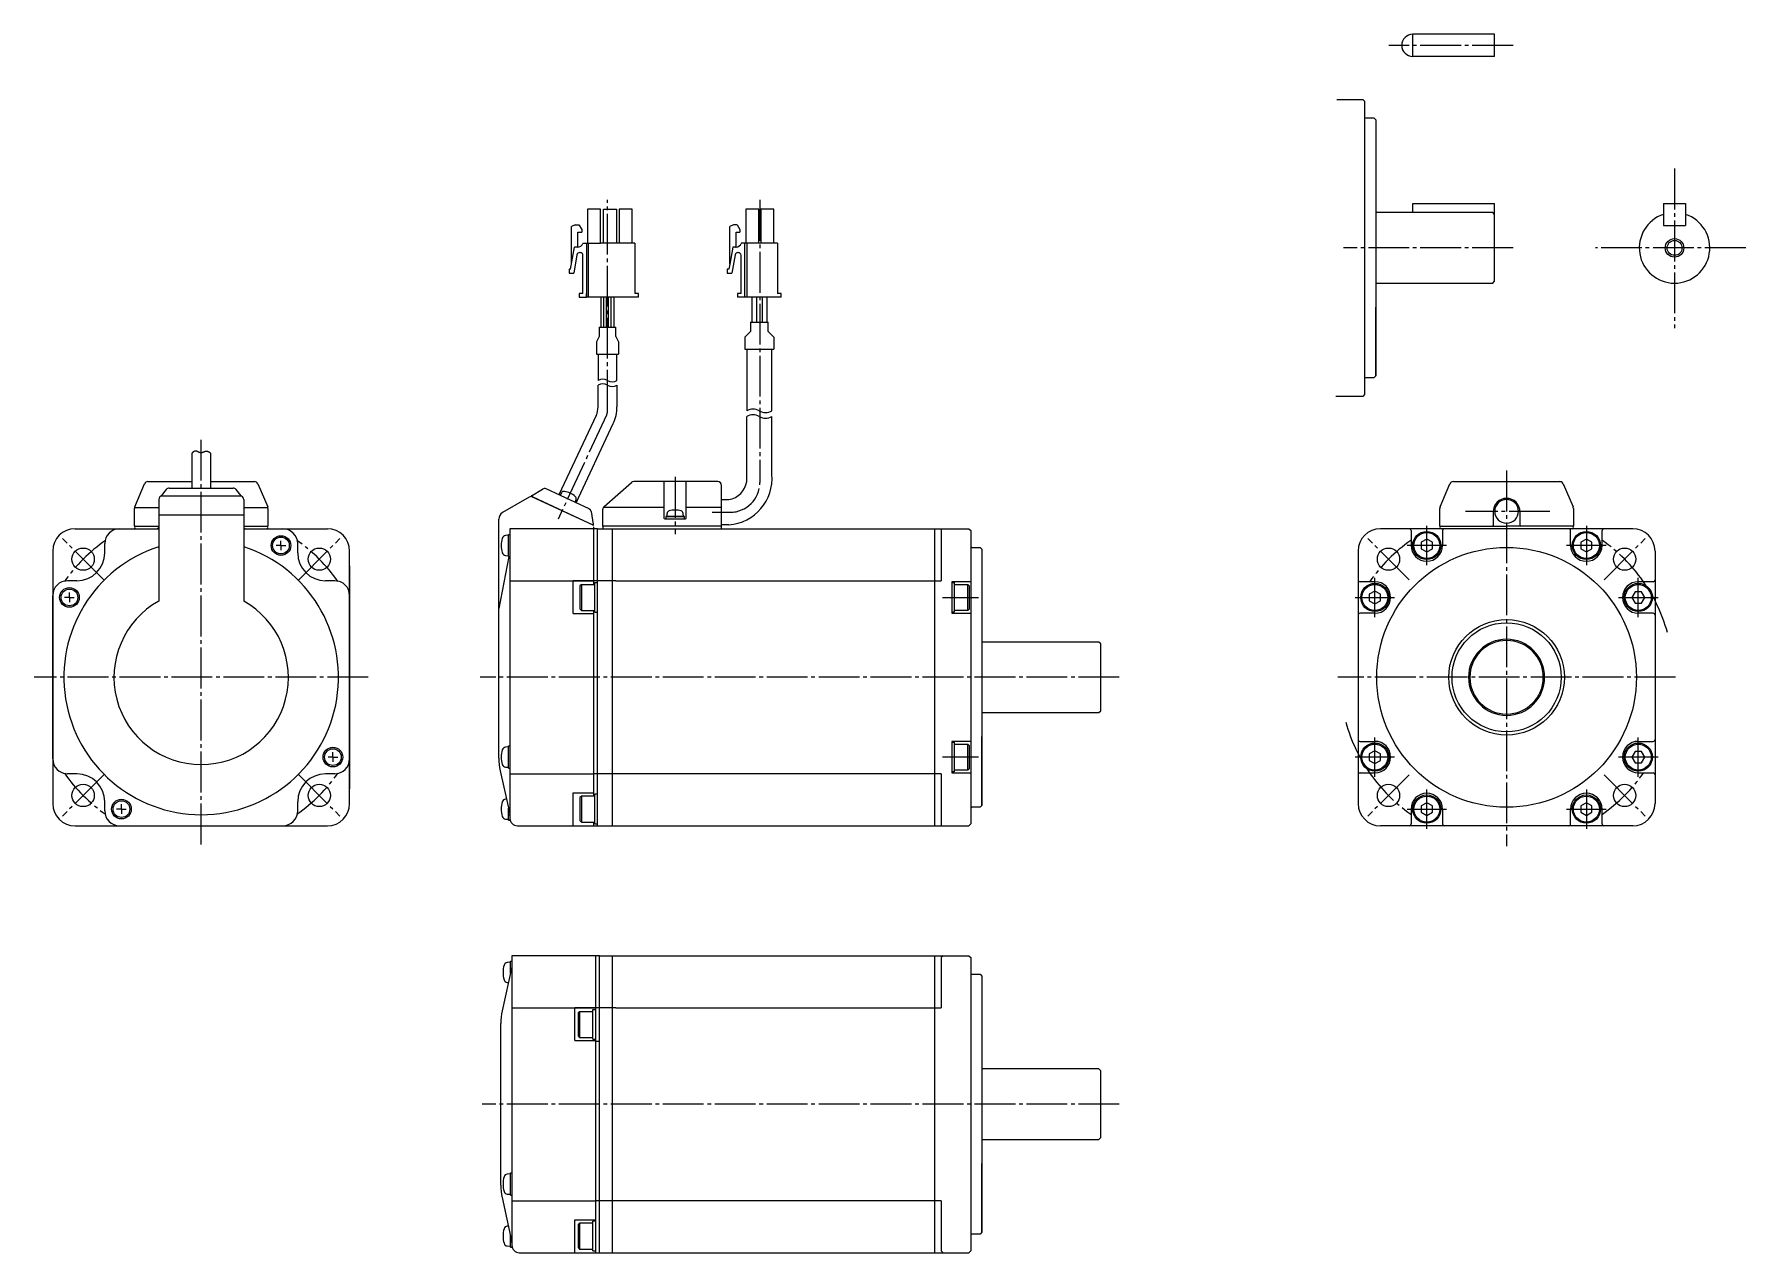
# Model space of a CAD drawing. Extents: x -213 to 248, y -140 to 188.
import ezdxf

# ---------------------------------------------------------------- set-up
doc = ezdxf.new("R2010")
doc.units = 0
doc.linetypes.add('DASH_CENTER', pattern=[14, 11, -1, 1, -1])
doc.layers.get('0').update_dxf_attribs({"linetype": 'CONTINUOUS'})

msp = doc.modelspace()

# ---------------------------------------------------------------- linework, layer by layer
at = {"color": 1, "linetype": 'DASH_CENTER'}
for p, q in [((185.61, 185.21), (152.09, 185.21)), ((229.12, 152.04), (229.12, 109.05)), ((-58.44, 86.84), (-58.44, 143.6)), ((-17.4, 143.6), (-17.4, 67.45)), ((185.61, 130.66), (139.95, 130.66)), ((248.32, 130.66), (207.85, 130.66)), ((-58.72, 85.58), (-71.75, 57.62)), ((-167.94, -30), (-167.94, 79.09)), ((183.86, 70.7), (183.86, -30.5)), ((-40.22, 68.97), (-40.22, 53.57)), ((-30.22, 59.45), (-25.4, 59.45)), ((162.36, 50.5), (162.36, 55.82)), ((195.52, 59.7), (172.75, 59.7)), ((205.36, 55.82), (205.36, 50.5)), ((-194.21, 41.27), (-205.3, 52.37)), ((-141.66, 41.27), (-130.57, 52.37)), ((157.58, 41.27), (146.49, 52.37)), ((210.13, 41.27), (221.22, 52.37)), ((162.36, 50.5), (157.04, 50.5)), ((162.36, 45.18), (162.36, 50.5)), ((167.68, 50.5), (162.36, 50.5)), ((205.36, 50.5), (200.04, 50.5)), ((205.36, 50.5), (205.36, 45.18)), ((210.68, 50.5), (205.36, 50.5)), ((148.36, 36.5), (148.36, 41.82)), ((219.36, 36.5), (219.36, 41.82)), ((31.88, 36.5), (41.52, 36.5)), ((143.04, 36.5), (148.36, 36.5)), ((148.36, 31.18), (148.36, 36.5)), ((148.36, 36.5), (153.68, 36.5)), ((214.04, 36.5), (219.36, 36.5)), ((219.36, 31.18), (219.36, 36.5)), ((219.36, 36.5), (224.68, 36.5)), ((-122.94, 15), (-212.94, 15)), ((79.47, 15), (-92.72, 15)), ((229.36, 15), (138.36, 15)), ((148.36, -6.5), (148.36, -1.18)), ((219.36, -6.5), (219.36, -1.18)), ((41.52, -6.5), (31.88, -6.5)), ((148.36, -6.5), (143.04, -6.5)), ((153.68, -6.5), (148.36, -6.5)), ((148.36, -11.82), (148.36, -6.5)), ((219.36, -6.5), (214.04, -6.5)), ((224.68, -6.5), (219.36, -6.5)), ((219.36, -11.82), (219.36, -6.5)), ((-194.21, -11.27), (-205.3, -22.37)), ((-141.66, -11.27), (-130.57, -22.37)), ((157.58, -11.27), (146.49, -22.37)), ((210.13, -11.27), (221.22, -22.37)), ((162.36, -20.5), (162.36, -15.18)), ((205.36, -15.18), (205.36, -20.5)), ((157.04, -20.5), (162.36, -20.5)), ((162.36, -25.82), (162.36, -20.5)), ((162.36, -20.5), (167.68, -20.5)), ((200.04, -20.5), (205.36, -20.5)), ((205.36, -20.5), (210.68, -20.5)), ((205.36, -20.5), (205.36, -25.82)), ((79.47, -100), (-92.22, -100))]:
    msp.add_line(p, q, dxfattribs=at)
at = {"color": 7, "linetype": 'CONTINUOUS'}
for p, q in [((180.61, 188.21), (158.61, 188.21)), ((158.61, 182.21), (158.61, 188.21)), ((180.61, 182.21), (180.61, 188.21)), ((180.61, 182.21), (158.61, 182.21)), ((138.11, 170.66), (145.11, 170.66)), ((140.41, 170.66), (145.11, 170.66)), ((145.11, 170.66), (145.61, 170.16)), ((145.61, 170.16), (145.61, 130.66)), ((145.91, 165.66), (148.11, 165.66)), ((148.11, 165.66), (148.61, 165.16)), ((148.61, 165.16), (148.61, 130.66)), ((-60.31, 141.1), (-63.81, 141.1)), ((-63.81, 141.1), (-63.81, 131.9)), ((-60.31, 131.9), (-60.31, 141.1)), ((-59.56, 131.9), (-59.56, 141.1)), ((-59.56, 141.1), (-56.06, 141.1)), ((-56.06, 141.1), (-56.06, 131.9)), ((-55.31, 141.1), (-55.31, 131.9)), ((-51.81, 141.1), (-55.31, 141.1)), ((-51.81, 131.9), (-51.81, 141.1)), ((-21.17, 141.1), (-21.17, 131.9)), ((-17.67, 141.1), (-21.17, 141.1)), ((-17.67, 131.9), (-17.67, 141.1)), ((-17.12, 141.1), (-17.12, 131.9)), ((-13.62, 141.1), (-17.12, 141.1)), ((-13.62, 131.9), (-13.62, 141.1)), ((180.11, 140.16), (148.61, 140.16)), ((180.11, 140.16), (148.61, 140.16)), ((158.61, 140.16), (158.61, 142.66)), ((158.61, 142.66), (180.61, 142.66)), ((180.61, 139.66), (180.11, 140.16)), ((180.61, 139.66), (180.11, 140.16)), ((180.61, 121.66), (180.61, 142.66)), ((180.61, 121.66), (180.61, 139.66)), ((226.12, 142.66), (232.12, 142.66)), ((-67.15, 136.9), (-68.15, 136.4)), ((-68.15, 126.27), (-68.15, 136.4)), ((-67.15, 136.9), (-66.15, 136.9)), ((-66.4, 130.9), (-66.4, 134.9)), ((-66.4, 134.9), (-65.4, 134.9)), ((-66.15, 136.9), (-65.4, 135.65)), ((-65.4, 135.65), (-65.4, 134.9)), ((-24.51, 136.9), (-25.51, 136.4)), ((-25.51, 126.27), (-25.51, 136.4)), ((-23.51, 136.9), (-24.51, 136.9)), ((-23.76, 130.9), (-23.76, 134.9)), ((-23.76, 134.9), (-22.76, 134.9)), ((-23.51, 136.9), (-23.51, 136.9)), ((-23.51, 136.9), (-22.76, 135.65)), ((-22.76, 135.65), (-22.76, 134.9)), ((226.12, 136.66), (232.12, 136.66)), ((-68.4, 124.9), (-67.3, 130.9)), ((-66.56, 130.9), (-67.3, 130.9)), ((-65.93, 129.4), (-65.81, 129.4)), ((-65.06, 131.9), (-61.56, 131.9)), ((-64.06, 131.89), (-64.06, 117.4)), ((-63.56, 117.4), (-63.56, 131.89)), ((-61.56, 131.9), (-60.31, 131.9)), ((-59.56, 131.9), (-60.31, 131.9)), ((-56.06, 131.9), (-59.56, 131.9)), ((-51.06, 131.9), (-56.06, 131.9)), ((-51.06, 131.9), (-51.06, 118.4)), ((-24.67, 130.9), (-25.51, 126.27)), ((-23.93, 130.9), (-24.67, 130.9)), ((-23.3, 129.4), (-23.18, 129.4)), ((-21.17, 131.9), (-22.43, 131.9)), ((-12.62, 131.9), (-22.43, 131.9)), ((-21.43, 117.4), (-21.42, 131.89)), ((-20.92, 131.9), (-20.93, 117.4)), ((-12.62, 131.9), (-12.62, 118.4)), ((145.61, 130.66), (145.61, 91.16)), ((148.61, 130.66), (148.61, 96.16)), ((-68.4, 124.9), (-68.81, 124.9)), ((-68.81, 124.9), (-68.81, 123.9)), ((-66.67, 128.78), (-67.56, 123.9)), ((-65.06, 118.4), (-65.06, 128.65)), ((-25.76, 124.9), (-26.18, 124.9)), ((-26.18, 124.9), (-26.18, 123.9)), ((-25.51, 126.27), (-25.76, 124.9)), ((-24.04, 128.78), (-24.93, 123.9)), ((-22.43, 118.4), (-22.43, 128.65)), ((-68.81, 123.9), (-67.56, 123.9)), ((-26.18, 123.9), (-24.93, 123.9)), ((148.61, 121.16), (152.61, 121.16)), ((148.61, 121.16), (152.61, 121.16)), ((152.61, 121.16), (180.11, 121.16)), ((152.61, 121.16), (180.11, 121.16)), ((180.11, 121.16), (180.61, 121.66)), ((180.11, 121.16), (180.61, 121.66)), ((-66.06, 118.4), (-66.06, 117.4)), ((-65.06, 118.4), (-66.06, 118.4)), ((-66.06, 117.4), (-65.36, 117.4)), ((-65.36, 117.4), (-64.06, 117.4)), ((-64.06, 117.4), (-64.06, 118.4)), ((-64.06, 117.4), (-64.06, 117.4)), ((-50.06, 117.4), (-64.06, 117.4)), ((-60.19, 109.32), (-60.19, 117.4)), ((-59.44, 109.32), (-59.44, 117.4)), ((-58.69, 109.32), (-58.69, 117.4)), ((-58.19, 109.32), (-58.19, 117.4)), ((-57.44, 109.32), (-57.44, 117.4)), ((-56.69, 109.32), (-56.69, 117.4)), ((-50.06, 118.4), (-51.06, 118.4)), ((-50.06, 117.4), (-50.06, 118.4)), ((-23.43, 118.4), (-23.43, 117.4)), ((-22.43, 118.4), (-23.43, 118.4)), ((-11.62, 117.4), (-23.43, 117.4)), ((-19.53, 117.4), (-19.53, 110.65)), ((-18.28, 117.4), (-18.28, 110.65)), ((-16.78, 117.4), (-16.78, 110.65)), ((-15.53, 117.4), (-15.53, 110.65)), ((-11.62, 118.4), (-12.62, 118.4)), ((-11.62, 117.4), (-11.62, 118.4)), ((148.61, 96.16), (148.61, 114.74)), ((-60.69, 106.82), (-61.44, 105.32)), ((-60.69, 109.32), (-56.19, 109.32)), ((-60.69, 109.32), (-60.69, 106.82)), ((-56.19, 106.82), (-56.19, 109.32)), ((-56.19, 106.82), (-55.44, 105.32)), ((-19.93, 108.15), (-21.43, 106.65)), ((-21.43, 106.65), (-21.43, 103.4)), ((-19.93, 110.65), (-19.93, 108.15)), ((-19.93, 110.65), (-15.13, 110.65)), ((-15.13, 108.15), (-15.13, 110.65)), ((-15.13, 108.15), (-13.63, 106.65)), ((-13.63, 106.65), (-13.63, 103.4)), ((-61.44, 105.32), (-61.44, 102.07)), ((-61.44, 102.07), (-55.44, 102.07)), ((-60.99, 102.07), (-60.99, 94.96)), ((-55.89, 94.96), (-55.89, 102.07)), ((-55.44, 105.32), (-55.44, 102.07)), ((-21.43, 103.4), (-13.63, 103.4)), ((-20.92, 103.4), (-20.92, 86.78)), ((-14.13, 86.78), (-14.13, 103.4)), ((-60.99, 87.85), (-60.99, 93.68)), ((-55.89, 93.68), (-55.89, 87.85)), ((148.11, 95.66), (145.91, 95.66)), ((148.61, 96.16), (148.11, 95.66)), ((145.11, 90.66), (137.84, 90.66)), ((145.61, 91.16), (145.11, 90.66)), ((-61.5, 85.54), (-71.53, 64.14)), ((-66.91, 61.98), (-56.88, 83.37)), ((-20.92, 67.72), (-20.92, 85.26)), ((-14.13, 69.65), (-14.13, 85.26)), ((-170.49, 75.32), (-170.49, 65.98)), ((-165.39, 75.36), (-165.39, 65.98)), ((-185.86, 60.89), (-183.2, 67.09)), ((-185.86, 60.89), (-183.2, 67.09)), ((-182.28, 67.7), (-170.49, 67.7)), ((-177.34, 65.57), (-178.75, 63.86)), ((-176.54, 65.98), (-159.34, 65.98)), ((-165.39, 67.7), (-153.6, 67.7)), ((-157.13, 63.86), (-158.53, 65.57)), ((-152.68, 67.09), (-150.02, 60.89)), ((-152.68, 67.09), (-150.02, 60.89)), ((-78.96, 63.91), (-75.92, 65.71)), ((-78.96, 63.91), (-75.92, 65.71)), ((-63.42, 60.36), (-74.99, 65.75)), ((-70.86, 64.69), (-71.26, 64.01)), ((-59.38, 61), (-52.01, 67.45)), ((-28.72, 67.7), (-51.35, 67.7)), ((-43.22, 67.7), (-43.22, 57.9)), ((-37.22, 57.9), (-37.22, 67.7)), ((-27.72, 64.2), (-27.72, 66.7)), ((-27.72, 55), (-27.72, 66.7)), ((165.94, 60.89), (168.6, 67.09)), ((169.51, 67.7), (198.86, 67.7)), ((199.12, 67.09), (201.77, 60.89)), ((-185.94, 55.7), (-185.94, 60.49)), ((-185.94, 55.7), (-185.94, 60.49)), ((-185.92, 60.7), (-179.39, 60.7)), ((-185.92, 60.7), (-179.77, 60.7)), ((-179.39, 62.86), (-179.39, 35.52)), ((-178.75, 63.86), (-157.13, 63.86)), ((-178.52, 63.86), (-157.37, 63.86)), ((-178.25, 63.86), (-157.62, 63.86)), ((-156.49, 62.86), (-156.49, 35.52)), ((-156.49, 60.7), (-149.96, 60.7)), ((-156.1, 60.7), (-149.96, 60.7)), ((-149.94, 60.49), (-149.94, 55.7)), ((-149.94, 60.49), (-149.94, 55.7)), ((-79.54, 63.53), (-86.74, 59.35)), ((-78.95, 63.74), (-62.44, 56.04)), ((-78.61, 63.58), (-62.22, 55.94)), ((-67.18, 62.11), (-66.91, 62.85)), ((-59.72, 55.7), (-59.72, 60.25)), ((-43.22, 60.7), (-59.62, 60.7)), ((-27.72, 60.7), (-37.22, 60.7)), ((-27.72, 62.85), (-25.72, 62.85)), ((165.86, 55.7), (165.86, 60.49)), ((201.86, 60.49), (201.86, 55.7)), ((-185.94, 55.7), (-179.39, 55.7)), ((-185.94, 55.7), (-182.44, 55.7)), ((-179.39, 58.77), (-156.49, 58.77)), ((-156.49, 55.7), (-149.94, 55.7)), ((-153.44, 55.7), (-149.94, 55.7)), ((-87.72, -6.79), (-87.72, 57.63)), ((-62.88, 59.62), (-62.3, 56.14)), ((-62.22, 55.94), (-62.22, 55.94)), ((-62.22, 55.5), (-62.22, 40)), ((-59.72, 55.7), (-59.72, 55)), ((-27.72, 55.7), (-59.72, 55.7)), ((-43.02, 57.7), (-37.42, 57.7)), ((-37.72, 58.34), (-42.72, 58.34)), ((-42.72, 58.34), (-42.72, 57.7)), ((-42.41, 59.12), (-42.47, 58.34)), ((-42.47, 58.34), (-41.52, 58.34)), ((-41.52, 58.34), (-38.92, 58.34)), ((-38.92, 58.34), (-37.97, 58.34)), ((-37.97, 58.34), (-38.04, 59.12)), ((-37.72, 57.7), (-37.72, 58.34)), ((-25.73, 56.05), (-27.72, 56.05)), ((165.86, 55.7), (176.29, 55.7)), ((176.29, 55.7), (183.86, 55.7)), ((180.26, 59.6), (180.26, 55.9)), ((201.86, 55.7), (183.86, 55.7)), ((187.46, 59.6), (187.46, 55.9)), ((-201.94, 55), (-179.39, 55)), ((-193.94, 48.5), (-193.94, 51)), ((-193.94, 48.5), (-193.94, 51)), ((-193.94, 48.5), (-193.94, 51)), ((-156.49, 55), (-133.94, 55)), ((-146.44, 50.5), (-146.44, 51.8)), ((-141.94, 48.5), (-141.94, 51)), ((-85.1, 53.25), (-85.95, 53.18)), ((-85.1, 53.5), (-84.72, 53.5)), ((-85.1, 47.5), (-85.1, 53.5)), ((-85.1, 50.5), (-85.1, 53.25)), ((-61.12, 55), (-84.72, 55)), ((-84.72, 55), (-84.72, -22.23)), ((-84.72, 53.5), (-84.72, 47.5)), ((-61.12, 55), (-61.22, 54.9)), ((-61.22, 54.9), (-61.22, 15)), ((-61.12, 55), (38.98, 55)), ((-57.22, 55), (-57.22, 15)), ((29.68, 55), (31.98, 55)), ((29.68, 55), (29.68, 15)), ((31.48, 55), (31.48, 41)), ((31.98, 55), (38.98, 55)), ((38.98, 55), (39.48, 54.5)), ((39.48, 54.5), (39.48, 15)), ((217.86, 55), (149.86, 55)), ((158.11, 54.5), (158.11, 50.5)), ((162.36, 52.23), (160.86, 51.37)), ((160.86, 51.37), (160.86, 49.63)), ((163.86, 51.37), (162.36, 52.23)), ((163.86, 49.63), (163.86, 51.37)), ((201.86, 55), (165.86, 55)), ((166.61, 54.5), (166.61, 50.5)), ((201.11, 50.5), (201.11, 54.5)), ((205.36, 52.23), (203.86, 51.37)), ((203.86, 51.37), (203.86, 49.63)), ((206.86, 51.37), (205.36, 52.23)), ((206.86, 49.63), (206.86, 51.37)), ((209.61, 50.5), (209.61, 54.5)), ((-207.94, 49), (-207.94, -19)), ((-146.44, 50.5), (-147.74, 50.5)), ((-146.44, 50.5), (-146.44, 49.2)), ((-146.44, 50.5), (-145.14, 50.5)), ((-127.94, -19), (-127.94, 49)), ((-85.02, 47.5), (-87.72, 33.49)), ((-85.95, 47.82), (-85.1, 47.75)), ((-85.1, 47.75), (-85.1, 50.5)), ((-85.1, 47.5), (-84.72, 47.5)), ((39.78, 50), (41.98, 50)), ((41.98, 50), (42.48, 49.5)), ((42.48, 49.5), (42.48, 15)), ((143.86, 49), (143.86, -19)), ((160.86, 49.63), (162.36, 48.77)), ((162.36, 48.77), (163.86, 49.63)), ((203.86, 49.63), (205.36, 48.77)), ((205.36, 48.77), (206.86, 49.63)), ((223.86, 49), (223.86, -19)), ((-127.94, 45), (-127.94, -15)), ((-207.94, -7), (-207.94, 37)), ((-207.94, -7), (-207.94, 37)), ((-207.94, -7), (-207.94, 37)), ((-207.94, -7), (-207.94, 37)), ((-207.94, -7), (-207.94, 37)), ((-201.44, 41), (-203.94, 41)), ((-201.44, 41), (-203.94, 41)), ((-201.44, 41), (-203.94, 41)), ((-203.44, 36.5), (-203.44, 37.8)), ((-131.94, 41), (-134.44, 41)), ((-131.94, 41), (-134.44, 41)), ((-127.94, 37), (-127.94, -7)), ((-127.94, 37), (-127.94, -7)), ((-127.94, 37), (-127.94, -7)), ((-127.94, 37), (-127.94, -7)), ((-127.94, 37), (-127.94, -7)), ((-84.72, 41), (-62.22, 41)), ((-67.72, 32.16), (-67.72, 41)), ((-56.22, 41), (-67.72, 41)), ((-65.46, 40), (-65.86, 39.6)), ((-65.86, 39.6), (-65.86, 33.4)), ((-65.46, 40), (-61.86, 40)), ((-65.46, 40), (-65.46, 33.59)), ((-65.46, 39.24), (-65.46, 33)), ((-61.86, 40.5), (-61.22, 40.5)), ((-61.86, 33.59), (-61.86, 40.5)), ((-61.86, 32.5), (-61.86, 39.24)), ((-56.22, 41), (31.48, 41)), ((39.48, 40.75), (34.38, 40.75)), ((34.38, 40.75), (34.38, 32.25)), ((34.38, 40.5), (35.02, 40.5)), ((35.02, 40.5), (35.02, 32.5)), ((35.02, 40), (38.67, 40)), ((39.02, 39.65), (38.67, 40)), ((38.67, 33), (38.67, 40)), ((39.02, 39.65), (39.02, 33.35)), ((148.36, 40.75), (144.36, 40.75)), ((148.36, 38.23), (146.86, 37.37)), ((146.86, 37.37), (146.86, 35.63)), ((149.86, 37.37), (148.36, 38.23)), ((149.86, 35.63), (149.86, 37.37)), ((218.49, 38), (217.62, 36.5)), ((220.22, 38), (218.49, 38)), ((223.36, 40.75), (219.36, 40.75)), ((221.09, 36.5), (220.22, 38)), ((-203.44, 36.5), (-204.74, 36.5)), ((-203.44, 36.5), (-202.14, 36.5)), ((-203.44, 36.5), (-203.44, 35.2)), ((-65.86, 33.4), (-65.46, 33)), ((-65.46, 33), (-61.86, 33)), ((-62.22, 33), (-62.22, -17)), ((-61.86, 32.5), (-61.22, 32.5)), ((35.02, 32.5), (34.38, 32.5)), ((38.67, 33), (35.02, 33)), ((38.67, 33), (39.02, 33.35)), ((146.86, 35.63), (148.36, 34.77)), ((148.36, 34.77), (149.86, 35.63)), ((217.62, 36.5), (218.49, 35)), ((218.49, 35), (220.22, 35)), ((220.22, 35), (221.09, 36.5)), ((-67.72, 32.16), (-62.22, 32.16)), ((34.38, 32.25), (39.48, 32.25)), ((148.36, 32.25), (144.36, 32.25)), ((223.36, 32.25), (219.36, 32.25)), ((73.97, 24.5), (42.47, 24.5)), ((73.97, 24.5), (42.47, 24.5)), ((74.47, 24), (73.97, 24.5)), ((74.47, 24), (73.97, 24.5)), ((74.47, 6), (74.47, 24)), ((74.47, 6), (74.47, 24)), ((-61.22, 15), (-61.22, -25)), ((-57.22, 15), (-57.22, -25)), ((29.68, 15), (29.68, -25)), ((39.48, 15), (39.48, -24.5)), ((42.48, 15), (42.48, -19.5)), ((42.47, 5.5), (46.47, 5.5)), ((42.47, 5.5), (46.47, 5.5)), ((46.47, 5.5), (73.97, 5.5)), ((46.47, 5.5), (73.97, 5.5)), ((73.97, 5.5), (74.47, 6)), ((73.97, 5.5), (74.47, 6)), ((-85.1, -3.75), (-85.95, -3.82)), ((-85.1, -3.5), (-84.72, -3.5)), ((-85.1, -9.5), (-85.1, -3.5)), ((-85.1, -6.5), (-85.1, -3.75)), ((-84.72, -3.5), (-84.72, -9.5)), ((39.48, -2.25), (34.38, -2.25)), ((34.38, -2.25), (34.38, -10.75)), ((34.38, -2.5), (35.02, -2.5)), ((35.02, -2.5), (35.02, -10.5)), ((35.02, -3), (38.67, -3)), ((38.67, -10), (38.67, -3)), ((39.02, -3.35), (38.67, -3)), ((39.02, -3.35), (39.02, -9.65)), ((42.47, -19.5), (42.47, -0.92)), ((144.36, -2.25), (148.36, -2.25)), ((219.36, -2.25), (223.36, -2.25)), ((-132.44, -6.5), (-133.74, -6.5)), ((-132.44, -6.5), (-132.44, -5.2)), ((-132.44, -6.5), (-131.14, -6.5)), ((-132.44, -6.5), (-132.44, -7.8)), ((-85.95, -9.18), (-85.1, -9.25)), ((-85.1, -9.25), (-85.1, -6.5)), ((148.36, -4.77), (146.86, -5.63)), ((146.86, -5.63), (146.86, -7.37)), ((146.86, -7.37), (148.36, -8.23)), ((149.86, -5.63), (148.36, -4.77)), ((148.36, -8.23), (149.86, -7.37)), ((149.86, -7.37), (149.86, -5.63)), ((218.49, -5), (217.62, -6.5)), ((217.62, -6.5), (218.49, -8)), ((220.22, -5), (218.49, -5)), ((218.49, -8), (220.22, -8)), ((221.09, -6.5), (220.22, -5)), ((220.22, -8), (221.09, -6.5)), ((-201.44, -11), (-203.94, -11)), ((-201.44, -11), (-203.94, -11)), ((-131.94, -11), (-134.44, -11)), ((-131.94, -11), (-134.44, -11)), ((-131.94, -11), (-134.44, -11)), ((-87.34, -10.16), (-84.78, -21.78)), ((-85.1, -9.5), (-84.72, -9.5)), ((-84.72, -11), (-62.22, -11)), ((31.48, -11), (-62.22, -11)), ((31.48, -11), (31.48, -25)), ((35.02, -10.5), (34.38, -10.5)), ((34.38, -10.75), (39.48, -10.75)), ((38.67, -10), (35.02, -10)), ((38.67, -10), (39.02, -9.65)), ((144.36, -10.75), (148.36, -10.75)), ((219.36, -10.75), (223.36, -10.75)), ((-85.66, -17.8), (-85.95, -17.82)), ((-84.72, -17.5), (-84.72, -23.5)), ((-67.72, -16.16), (-62.22, -16.16)), ((-67.72, -25), (-67.72, -16.16)), ((-65.46, -17), (-65.86, -17.4)), ((-65.46, -17), (-65.86, -17.4)), ((-65.86, -17.4), (-65.86, -23.24)), ((-65.86, -17.76), (-65.86, -23.6)), ((-61.86, -17), (-65.46, -17)), ((-65.46, -17), (-65.46, -23.24)), ((-65.46, -17.76), (-65.46, -24)), ((-61.86, -23.24), (-61.86, -16.5)), ((-61.22, -16.5), (-61.86, -16.5)), ((-61.86, -24.5), (-61.86, -17.76)), ((-193.94, -21), (-193.94, -18.5)), ((-193.94, -21), (-193.94, -18.5)), ((-193.94, -21), (-193.94, -18.5)), ((-189.44, -20.5), (-190.74, -20.5)), ((-189.44, -20.5), (-189.44, -19.2)), ((-189.44, -20.5), (-189.44, -21.8)), ((-189.44, -20.5), (-188.14, -20.5)), ((-141.94, -21), (-141.94, -18.5)), ((-141.94, -21), (-141.94, -18.5)), ((-85.1, -23.5), (-85.1, -20.29)), ((-84.72, -22.23), (-84.72, -23)), ((41.98, -20), (39.78, -20)), ((42.48, -19.5), (41.98, -20)), ((158.11, -20.5), (158.11, -24.5)), ((162.36, -18.77), (160.86, -19.63)), ((160.86, -19.63), (160.86, -21.37)), ((160.86, -21.37), (162.36, -22.23)), ((163.86, -19.63), (162.36, -18.77)), ((162.36, -22.23), (163.86, -21.37)), ((163.86, -21.37), (163.86, -19.63)), ((166.61, -20.5), (166.61, -24.5)), ((201.11, -24.5), (201.11, -20.5)), ((205.36, -18.77), (203.86, -19.63)), ((203.86, -19.63), (203.86, -21.37)), ((203.86, -21.37), (205.36, -22.23)), ((206.86, -19.63), (205.36, -18.77)), ((205.36, -22.23), (206.86, -21.37)), ((206.86, -21.37), (206.86, -19.63)), ((209.61, -24.5), (209.61, -20.5)), ((-201.94, -25), (-133.94, -25)), ((-85.95, -23.18), (-85.1, -23.25)), ((-85.1, -23.5), (-84.72, -23.5)), ((-82.72, -25), (38.98, -25)), ((-65.86, -23.6), (-65.46, -24)), ((-65.46, -24), (-61.86, -24)), ((-62.22, -24), (-62.22, -25)), ((-61.86, -24.5), (-61.22, -24.5)), ((39.48, -24.5), (38.98, -25)), ((217.86, -25), (149.86, -25)), ((-84.22, -62.99), (-86.84, -74.84)), ((-84.6, -61.75), (-85.45, -61.82)), ((-84.6, -64.71), (-84.6, -61.5)), ((-84.6, -61.5), (-84.22, -61.5)), ((-84.6, -64.5), (-84.6, -61.75)), ((-60.62, -60), (-84.22, -60)), ((-84.22, -60.03), (-84.22, -137.23)), ((-84.22, -61.5), (-84.22, -67.5)), ((-61.72, -60), (-61.72, -140)), ((-60.62, -60), (-60.72, -60.1)), ((-60.72, -60.1), (-60.72, -100)), ((-60.62, -60), (38.98, -60)), ((-57.22, -60), (-57.22, -100)), ((29.68, -60), (31.98, -60)), ((29.68, -60), (29.68, -100)), ((29.68, -60), (29.68, -62.65)), ((31.98, -60), (31.48, -60.5)), ((31.48, -60.5), (31.48, -74)), ((31.98, -60), (38.98, -60)), ((38.98, -60), (39.48, -60.5)), ((39.48, -60.5), (39.48, -100)), ((-85.45, -67.18), (-85.16, -67.2)), ((39.78, -65), (41.98, -65)), ((41.98, -65), (42.48, -65.5)), ((42.48, -65.5), (42.48, -100)), ((-87.22, -100), (-87.22, -78.21)), ((-84.22, -74), (-61.72, -74)), ((-67.22, -82.84), (-67.22, -74)), ((-56.22, -74), (-67.22, -74)), ((-65.96, -75), (-66.36, -75.4)), ((-66.36, -75.4), (-66.36, -81.6)), ((-65.96, -75), (-62.36, -75)), ((-65.96, -75), (-65.96, -81.41)), ((-65.96, -75.76), (-65.96, -82)), ((-62.36, -74.5), (-61.72, -74.5)), ((-62.36, -81.41), (-62.36, -74.5)), ((-62.36, -82.5), (-62.36, -75.76)), ((-61.72, -74), (-61.72, -81.41)), ((-56.22, -74), (31.48, -74)), ((-67.22, -82.84), (-61.72, -82.84)), ((-66.36, -81.6), (-65.96, -82)), ((-65.96, -82), (-62.36, -82)), ((-62.36, -82.5), (-61.72, -82.5)), ((-61.72, -83), (-60.72, -83)), ((73.97, -90.5), (42.47, -90.5)), ((73.97, -90.5), (42.47, -90.5)), ((74.47, -91), (73.97, -90.5)), ((74.47, -91), (73.97, -90.5)), ((74.47, -109), (74.47, -91)), ((74.47, -109), (74.47, -91)), ((-87.22, -121.79), (-87.22, -100)), ((-60.72, -100), (-60.72, -140)), ((-57.22, -100), (-57.22, -140)), ((29.68, -100), (29.68, -140)), ((39.48, -100), (39.48, -139.5)), ((42.48, -100), (42.48, -134.5)), ((42.47, -109.5), (46.47, -109.5)), ((42.47, -109.5), (46.47, -109.5)), ((46.47, -109.5), (73.97, -109.5)), ((46.47, -109.5), (73.97, -109.5)), ((73.97, -109.5), (74.47, -109)), ((73.97, -109.5), (74.47, -109)), ((-84.6, -118.75), (-85.45, -118.82)), ((-84.6, -118.5), (-84.22, -118.5)), ((-84.6, -124.5), (-84.6, -118.5)), ((-84.6, -121.5), (-84.6, -118.75)), ((-84.22, -118.5), (-84.22, -124.5)), ((42.47, -134.5), (42.47, -115.92)), ((-85.45, -124.18), (-84.6, -124.25)), ((-84.6, -124.25), (-84.6, -121.5)), ((-84.6, -124.5), (-84.22, -124.5)), ((-86.84, -125.16), (-84.28, -136.78)), ((-84.22, -126), (-61.72, -126)), ((31.48, -126), (-61.72, -126)), ((31.48, -126), (31.48, -139.5)), ((-85.16, -132.8), (-85.45, -132.82)), ((-84.22, -132.5), (-84.22, -138.5)), ((-67.22, -131.16), (-61.72, -131.16)), ((-67.22, -140), (-67.22, -131.16)), ((-65.96, -132), (-66.36, -132.4)), ((-65.96, -132), (-66.36, -132.4)), ((-66.36, -132.4), (-66.36, -138.24)), ((-66.36, -132.76), (-66.36, -138.6)), ((-62.36, -132), (-65.96, -132)), ((-65.96, -132), (-65.96, -138.24)), ((-65.96, -132.76), (-65.96, -139)), ((-62.36, -138.24), (-62.36, -131.5)), ((-61.72, -131.5), (-62.36, -131.5)), ((-62.36, -139.5), (-62.36, -132.76)), ((-85.45, -138.18), (-84.6, -138.25)), ((-84.6, -138.5), (-84.6, -135.29)), ((-84.22, -137.23), (-84.22, -138)), ((41.98, -135), (39.78, -135)), ((42.48, -134.5), (41.98, -135)), ((-84.6, -138.5), (-84.22, -138.5)), ((-82.22, -140), (38.98, -140)), ((-66.36, -138.6), (-65.96, -139)), ((-65.96, -139), (-62.36, -139)), ((-62.36, -139.5), (-61.72, -139.5)), ((31.48, -139.5), (31.98, -140)), ((39.48, -139.5), (38.98, -140))]:
    msp.add_line(p, q, dxfattribs=at)
for p, q in [((226.12, 142.66), (226.12, 136.66)), ((232.12, 142.66), (232.12, 136.66))]:
    msp.add_line(p, q)
at = {"color": 2}
msp.add_polyline3d([(-165.39, 75.36, 0), (-165.41, 75.38, 0), (-165.43, 75.39, 0), (-165.46, 75.4, 0), (-165.48, 75.42, 0), (-165.5, 75.43, 0), (-165.52, 75.45, 0), (-165.55, 75.46, 0), (-165.57, 75.47, 0), (-165.59, 75.49, 0), (-165.62, 75.5, 0), (-165.64, 75.52, 0), (-165.66, 75.53, 0), (-165.68, 75.54, 0), (-165.71, 75.56, 0), (-165.73, 75.57, 0), (-165.75, 75.58, 0), (-165.78, 75.6, 0), (-165.8, 75.61, 0), (-165.82, 75.62, 0), (-165.84, 75.63, 0), (-165.87, 75.65, 0), (-165.89, 75.66, 0), (-165.91, 75.67, 0), (-165.93, 75.68, 0), (-165.96, 75.69, 0), (-165.98, 75.7, 0), (-166, 75.71, 0), (-166.03, 75.72, 0), (-166.05, 75.73, 0), (-166.07, 75.74, 0), (-166.09, 75.75, 0), (-166.12, 75.76, 0), (-166.14, 75.77, 0), (-166.16, 75.78, 0), (-166.19, 75.78, 0), (-166.21, 75.79, 0), (-166.23, 75.8, 0), (-166.26, 75.8, 0), (-166.28, 75.81, 0), (-166.3, 75.82, 0), (-166.32, 75.82, 0), (-166.35, 75.83, 0), (-166.37, 75.83, 0), (-166.39, 75.83, 0), (-166.42, 75.84, 0), (-166.44, 75.84, 0), (-166.46, 75.84, 0), (-166.49, 75.85, 0), (-166.51, 75.85, 0), (-166.53, 75.85, 0), (-166.56, 75.85, 0), (-166.58, 75.85, 0), (-166.6, 75.85, 0), (-166.63, 75.84, 0), (-166.65, 75.84, 0), (-166.67, 75.84, 0), (-166.7, 75.84, 0), (-166.72, 75.83, 0), (-166.74, 75.83, 0), (-166.77, 75.82, 0), (-166.79, 75.82, 0), (-166.81, 75.81, 0), (-166.84, 75.81, 0), (-166.86, 75.8, 0), (-166.88, 75.79, 0), (-166.91, 75.79, 0), (-166.93, 75.78, 0), (-166.96, 75.77, 0), (-166.98, 75.76, 0), (-167, 75.76, 0), (-167.03, 75.75, 0), (-167.05, 75.74, 0), (-167.07, 75.73, 0), (-167.1, 75.72, 0), (-167.12, 75.71, 0), (-167.15, 75.7, 0), (-167.17, 75.69, 0), (-167.19, 75.68, 0), (-167.22, 75.67, 0), (-167.24, 75.66, 0), (-167.26, 75.65, 0), (-167.29, 75.64, 0), (-167.31, 75.63, 0), (-167.34, 75.62, 0), (-167.36, 75.61, 0), (-167.38, 75.61, 0), (-167.41, 75.6, 0), (-167.43, 75.59, 0), (-167.46, 75.58, 0), (-167.48, 75.57, 0), (-167.5, 75.56, 0), (-167.53, 75.55, 0), (-167.55, 75.54, 0), (-167.57, 75.53, 0), (-167.6, 75.53, 0), (-167.62, 75.52, 0), (-167.65, 75.51, 0), (-167.67, 75.5, 0), (-167.69, 75.5, 0), (-167.72, 75.49, 0), (-167.74, 75.49, 0), (-167.77, 75.48, 0), (-167.79, 75.48, 0), (-167.81, 75.47, 0), (-167.84, 75.47, 0), (-167.86, 75.46, 0), (-167.89, 75.46, 0), (-167.91, 75.46, 0), (-167.94, 75.46, 0), (-167.96, 75.45, 0), (-167.98, 75.45, 0), (-168.01, 75.45, 0), (-168.03, 75.45, 0), (-168.06, 75.46, 0), (-168.08, 75.46, 0), (-168.1, 75.46, 0), (-168.13, 75.46, 0), (-168.15, 75.47, 0), (-168.18, 75.47, 0), (-168.2, 75.48, 0), (-168.22, 75.48, 0), (-168.25, 75.49, 0), (-168.27, 75.49, 0), (-168.3, 75.5, 0), (-168.32, 75.51, 0), (-168.34, 75.52, 0), (-168.37, 75.53, 0), (-168.39, 75.53, 0), (-168.42, 75.54, 0), (-168.44, 75.55, 0), (-168.47, 75.56, 0), (-168.49, 75.57, 0), (-168.51, 75.58, 0), (-168.54, 75.59, 0), (-168.56, 75.6, 0), (-168.59, 75.61, 0), (-168.61, 75.62, 0), (-168.63, 75.64, 0), (-168.66, 75.65, 0), (-168.68, 75.66, 0), (-168.71, 75.67, 0), (-168.73, 75.68, 0), (-168.75, 75.69, 0), (-168.78, 75.7, 0), (-168.8, 75.72, 0), (-168.82, 75.73, 0), (-168.85, 75.74, 0), (-168.87, 75.75, 0), (-168.89, 75.76, 0), (-168.92, 75.77, 0), (-168.94, 75.78, 0), (-168.97, 75.79, 0), (-168.99, 75.81, 0), (-169.01, 75.82, 0), (-169.03, 75.83, 0), (-169.06, 75.84, 0), (-169.08, 75.84, 0), (-169.1, 75.85, 0), (-169.13, 75.86, 0), (-169.15, 75.87, 0), (-169.17, 75.88, 0), (-169.2, 75.89, 0), (-169.22, 75.89, 0), (-169.24, 75.9, 0), (-169.26, 75.91, 0), (-169.29, 75.91, 0), (-169.31, 75.92, 0), (-169.33, 75.92, 0), (-169.35, 75.93, 0), (-169.38, 75.93, 0), (-169.4, 75.93, 0), (-169.42, 75.94, 0), (-169.44, 75.94, 0), (-169.47, 75.94, 0), (-169.49, 75.94, 0), (-169.51, 75.94, 0), (-169.53, 75.94, 0), (-169.55, 75.93, 0), (-169.58, 75.93, 0), (-169.6, 75.93, 0), (-169.62, 75.92, 0), (-169.64, 75.92, 0), (-169.66, 75.91, 0), (-169.68, 75.91, 0), (-169.71, 75.9, 0), (-169.73, 75.89, 0), (-169.75, 75.88, 0), (-169.77, 75.87, 0), (-169.79, 75.86, 0), (-169.81, 75.85, 0), (-169.83, 75.84, 0), (-169.85, 75.83, 0), (-169.87, 75.82, 0), (-169.9, 75.81, 0), (-169.92, 75.8, 0), (-169.94, 75.78, 0), (-169.96, 75.77, 0), (-169.98, 75.76, 0), (-170, 75.74, 0), (-170.02, 75.73, 0), (-170.04, 75.71, 0), (-170.06, 75.7, 0), (-170.08, 75.68, 0), (-170.1, 75.66, 0), (-170.12, 75.65, 0), (-170.14, 75.63, 0), (-170.16, 75.61, 0), (-170.18, 75.6, 0), (-170.2, 75.58, 0), (-170.22, 75.56, 0), (-170.25, 75.54, 0), (-170.26, 75.53, 0), (-170.28, 75.51, 0), (-170.31, 75.49, 0), (-170.33, 75.47, 0), (-170.35, 75.45, 0), (-170.37, 75.43, 0), (-170.39, 75.41, 0), (-170.41, 75.39, 0), (-170.43, 75.37, 0), (-170.45, 75.36, 0), (-170.47, 75.34, 0), (-170.49, 75.32, 0)], dxfattribs=at)
at = {"color": 2, "linetype": 'CONTINUOUS'}
msp.add_circle((229.12, 130.66), 2.5, dxfattribs=at)
at = {"color": 7, "linetype": 'CONTINUOUS'}
for centre, radius in [((229.12, 130.66), 2), ((-146.44, 50.5), 2.65), ((-146.44, 50.5), 2.25), ((162.36, 50.5), 3.8), ((162.36, 50.5), 3.5), ((205.36, 50.5), 3.8), ((205.36, 50.5), 3.5), ((-199.76, 46.82), 3), ((-136.12, 46.82), 3), ((183.86, 15), 35), ((152.04, 46.82), 3), ((215.68, 46.82), 3), ((-203.44, 36.5), 2.65), ((-203.44, 36.5), 2.25), ((148.36, 36.5), 3.8), ((148.36, 36.5), 3.5), ((219.36, 36.5), 3.8), ((219.36, 36.5), 3.5), ((183.86, 15), 15.57), ((183.86, 15), 15.57), ((183.86, 15), 14.7), ((183.86, 15), 14.7), ((-132.44, -6.5), 2.65), ((-132.44, -6.5), 2.25), ((148.36, -6.5), 3.8), ((148.36, -6.5), 3.5), ((219.36, -6.5), 3.8), ((219.36, -6.5), 3.5), ((-199.76, -16.82), 3), ((-136.12, -16.82), 3), ((152.04, -16.82), 3), ((215.68, -16.82), 3), ((-189.44, -20.5), 2.65), ((-189.44, -20.5), 2.25), ((162.36, -20.5), 3.8), ((162.36, -20.5), 3.5), ((205.36, -20.5), 3.8), ((205.36, -20.5), 3.5)]:
    msp.add_circle(centre, radius, dxfattribs=at)
for centre, radius, start, end in [((158.61, 185.21), 3, 90, 270), ((229.12, 130.66), 9.5, 108.4085, 71.5915)]:
    msp.add_arc(centre, radius, start, end)
for centre, radius, start, end in [((145.91, 165.96), 0.3, 180, 270), ((-65.93, 128.65), 0.75, 90, 169.6952), ((-66.51, 132.44), 1.55, 268.1333, 339.2468), ((-65.81, 128.65), 0.75, 0, 90), ((-23.3, 128.65), 0.75, 90, 169.6952), ((-23.87, 132.44), 1.55, 268.1333, 274.2521), ((-23.87, 132.44), 1.55, 274.2521, 339.2468), ((-23.18, 128.65), 0.75, 0, 90), ((145.91, 95.36), 0.3, 90, 180), ((-66.43, 87.85), 5.45, 334.8988, 0.0043), ((-66.44, 87.85), 10.55, 334.8909, 359.9977), ((-26.73, 68.65), 12.64, 274.5378, 4.5378), ((-182.28, 66.7), 1, 90, 156.8014), ((-182.28, 66.7), 1, 90, 156.8014), ((-176.54, 64.98), 1, 90, 143.6633), ((-159.34, 64.98), 1, 36.3367, 90), ((-153.6, 66.7), 1, 23.1986, 90), ((-153.6, 66.7), 1, 23.1986, 90), ((-75.42, 64.85), 1, 65, 120.561), ((-70.17, 64.29), 0.8, 80.4427, 150), ((-71.03, 59.16), 6, 49.5573, 80.4427), ((-51.35, 66.7), 1, 90, 131.1859), ((-28.72, 66.7), 1, 360, 90), ((-26.72, 68.64), 5.87, 279.8063, 351.0556), ((169.51, 66.7), 1, 90, 156.8014), ((198.2, 66.7), 1, 23.1986, 90), ((-184.94, 60.49), 1, 156.8014, 180), ((-184.94, 60.49), 1, 156.8014, 180), ((-178.39, 62.86), 1, 90, 180), ((-157.49, 62.86), 1, 0, 90), ((-150.94, 60.49), 1, 0, 23.1986), ((-150.94, 60.49), 1, 0, 23.1986), ((-79.03, 62.67), 1, 65, 120.5004), ((-78.91, 63.83), 0.1, 120.561, 245), ((-67.66, 63.12), 0.8, 340, 49.5573), ((-63.86, 59.46), 1, 9.439, 65), ((-58.72, 60.25), 1, 131.1859, 180), ((-40.22, 54.04), 6, 90, 105.4427), ((-40.22, 54.04), 6, 74.5573, 90), ((166.86, 60.49), 1, 156.8014, 180), ((183.86, 59.6), 3.6, 360, 180), ((183.86, 59.7), 3.2, 270.6474, 270), ((200.86, 60.49), 1, 0, 23.1986), ((-185.59, 55.35), 0.35, 90, 270), ((-185.59, 55.35), 0.35, 90, 270), ((-179.89, 55.5), 0.5, 270, 0), ((-155.99, 55.5), 0.5, 180, 270), ((-150.29, 55.35), 0.35, 270, 90), ((-150.29, 55.35), 0.35, 270, 90), ((-85.72, 57.63), 2, 120.5004, 180), ((-62.4, 56.13), 0.1, 245, 9.439), ((-43.02, 57.9), 0.2, 180, 270), ((-41.61, 59.05), 0.8, 105.4427, 175), ((-38.84, 59.05), 0.8, 5, 74.5573), ((-37.42, 57.9), 0.2, 270, 0), ((166.21, 55.35), 0.35, 90, 270), ((180.06, 55.9), 0.2, 270, 0), ((187.66, 55.9), 0.2, 180, 270), ((201.51, 55.35), 0.35, 270, 90), ((-201.94, 49), 6, 90, 180), ((-189.94, 51), 4, 90, 180), ((-189.94, 51), 4, 90, 180), ((-189.94, 51), 4, 90, 180), ((-145.94, 51), 4, 0, 90), ((-133.94, 49), 6, 0, 90), ((-80.1, 50.5), 7, 163.743, 180), ((-85.86, 52.18), 1, 95, 163.743), ((149.86, 49), 6, 90, 180), ((157.61, 54.5), 0.5, 0, 90), ((167.11, 54.5), 0.5, 90, 180), ((200.61, 54.5), 0.5, 0, 90), ((210.11, 54.5), 0.5, 90, 180), ((217.86, 49), 6, 0, 90), ((-167.94, 15), 37, 108.0267, 71.9733), ((-201.44, 48.5), 7.5, 270, 0), ((-201.44, 48.5), 7.5, 270, 0), ((-201.44, 48.5), 7.5, 270, 0), ((-134.44, 48.5), 7.5, 180, 270), ((-134.44, 48.5), 7.5, 180, 270), ((-134.44, 48.5), 7.5, 180, 270), ((-80.1, 50.5), 7, 180, 196.257), ((-85.86, 48.82), 1, 196.257, 265), ((39.78, 50.3), 0.3, 180, 270), ((162.36, 50.5), 4.25, 180, 0), ((162.36, 50.5), 4.25, 180, 0), ((205.36, 50.5), 4.25, 180, 0), ((205.36, 50.5), 4.25, 180, 0), ((-203.94, 37), 4, 90, 180), ((-203.94, 37), 4, 90, 180), ((-203.94, 37), 4, 90, 180), ((-131.94, 37), 4, 0, 90), ((-131.94, 37), 4, 0, 90), ((144.36, 41.25), 0.5, 180, 270), ((148.36, 36.5), 4.25, 270, 90), ((148.36, 36.5), 4.25, 270, 90), ((219.36, 36.5), 4.25, 90, 270), ((219.36, 36.5), 4.25, 90, 270), ((223.36, 41.25), 0.5, 270, 0), ((-167.94, 15), 23.5, 119.1589, 60.8411), ((144.36, 31.75), 0.5, 90, 180), ((223.36, 31.75), 0.5, 0, 90), ((183.86, 15), 10.25, 90, 0), ((183.86, 15), 9.9, 90, 0), ((183.86, 15), 10.25, 0, 90), ((183.86, 15), 9.9, 0, 90), ((-80.1, -6.5), 7, 163.743, 180), ((-85.86, -4.82), 1, 95, 163.743), ((144.36, -1.75), 0.5, 180, 270), ((148.36, -6.5), 4.25, 270, 90), ((148.36, -6.5), 4.25, 270, 90), ((219.36, -6.5), 4.25, 90, 270), ((219.36, -6.5), 4.25, 90, 270), ((223.36, -1.75), 0.5, 270, 0), ((-203.94, -7), 4, 180, 270), ((-203.94, -7), 4, 180, 270), ((-131.94, -7), 4, 270, 0), ((-131.94, -7), 4, 270, 0), ((-131.94, -7), 4, 270, 0), ((-72.72, -6.79), 15, 180, 192.9946), ((-80.1, -6.5), 7, 180, 196.257), ((-85.86, -8.18), 1, 196.257, 265), ((-201.44, -18.5), 7.5, 0, 90), ((-201.44, -18.5), 7.5, 0, 90), ((-201.44, -18.5), 7.5, 0, 90), ((-134.44, -18.5), 7.5, 90, 180), ((-134.44, -18.5), 7.5, 90, 180), ((-134.44, -18.5), 7.5, 90, 180), ((144.36, -11.25), 0.5, 90, 180), ((223.36, -11.25), 0.5, 0, 90), ((-85.86, -18.82), 1, 95, 163.743), ((162.36, -20.5), 4.25, 0, 180), ((162.36, -20.5), 4.25, 0, 180), ((205.36, -20.5), 4.25, 360, 180), ((205.36, -20.5), 4.25, 360, 180), ((-201.94, -19), 6, 180, 270), ((-189.94, -21), 4, 180, 270), ((-189.94, -21), 4, 180, 270), ((-189.94, -21), 4, 180, 270), ((-145.94, -21), 4, 270, 0), ((-145.94, -21), 4, 270, 0), ((-133.94, -19), 6, 270, 0), ((-80.1, -20.5), 7, 163.743, 180), ((-80.1, -20.5), 7, 180, 196.257), ((-85.86, -22.18), 1, 196.257, 265), ((-86.72, -22.23), 2, 0, 12.9946), ((-82.72, -23), 2, 180, 270), ((39.78, -20.3), 0.3, 90, 180), ((149.86, -19), 6, 180, 270), ((217.86, -19), 6, 270, 0), ((157.61, -24.5), 0.5, 270, 0), ((167.11, -24.5), 0.5, 180, 270), ((200.61, -24.5), 0.5, 270, 0), ((210.11, -24.5), 0.5, 180, 270), ((-79.6, -64.5), 7, 163.743, 180), ((-79.6, -64.5), 7, 180, 196.257), ((-85.36, -62.82), 1, 95, 163.743), ((-85.36, -66.18), 1, 196.257, 265), ((39.78, -64.7), 0.3, 180, 270), ((-72.22, -78.21), 15, 167.0054, 180), ((-79.6, -121.5), 7, 163.743, 180), ((-85.36, -119.82), 1, 95, 163.743), ((-72.22, -121.79), 15, 180, 192.9946), ((-79.6, -121.5), 7, 180, 196.257), ((-85.36, -123.18), 1, 196.257, 265), ((-79.6, -135.5), 7, 163.743, 180), ((-85.36, -133.82), 1, 95, 163.743), ((-79.6, -135.5), 7, 180, 196.257), ((-85.36, -137.18), 1, 196.257, 265), ((-86.22, -137.23), 2, 0, 12.9946), ((-82.22, -138), 2, 180, 270), ((39.78, -135.3), 0.3, 90, 180)]:
    msp.add_arc(centre, radius, start, end, dxfattribs=at)
at = {"color": 2, "linetype": 'CONTINUOUS'}
for centre, radius, start, end in [((-59.71, 92.75), 2.55, 60, 120), ((-59.71, 91.48), 2.55, 60, 120), ((-57.16, 97.17), 2.55, 240, 300), ((-57.16, 95.89), 2.55, 240, 300), ((-19.23, 83.83), 3.4, 60, 120), ((-19.23, 82.32), 3.4, 60, 120), ((-15.83, 89.72), 3.4, 240, 300), ((-15.83, 88.21), 3.4, 240, 300)]:
    msp.add_arc(centre, radius, start, end, dxfattribs=at)
at = {"color": 1, "linetype": 'DASH_CENTER'}
for centre, radius, start, end in [((-61.44, 86.84), 3, 335, 0), ((-25.4, 67.45), 8, 270, 0), ((-167.94, 15), 45, 125, 145), ((-167.94, 15), 45, 35, 55), ((183.86, 15), 45, 125, 145), ((183.86, 15), 45, 15.6114, 55), ((183.86, 15), 45, 195.6114, 235), ((-167.94, 15), 45, 215, 235), ((-167.94, 15), 45, 305, 325), ((183.86, 15), 45, 305, 325)]:
    msp.add_arc(centre, radius, start, end, dxfattribs=at)

doc.saveas('drawing.dxf')
